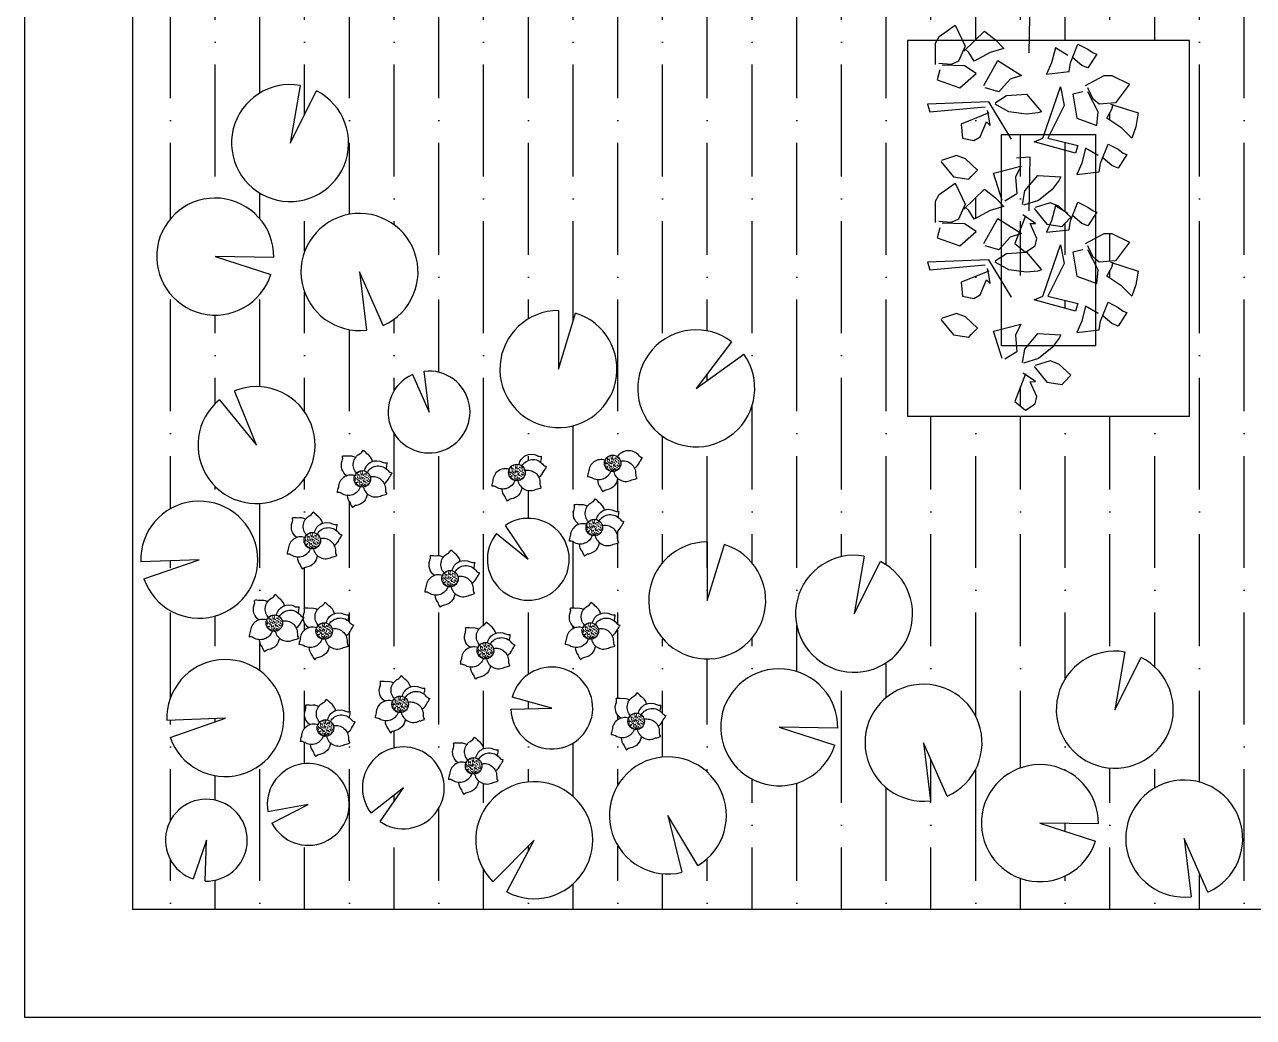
# Model space of a CAD drawing. Header units: inches. Extents: x -706 to 45253, y -3984 to 13819.
# Drawn here: x 36248.1 to 36509.7, y 6091.7 to 6303.1 of the extents above; entities that cross this region are included whole.
import ezdxf

# ---------------------------------------------------------------- set-up
doc = ezdxf.new("R2010")
doc.units = ezdxf.units.IN
for name, color, linetype in [('BC-Hatch', 8, 'Continuous'), ('HATCH', 8, 'Continuous'), ('IFF-FURN', 51, 'Continuous'), ('LANDSCAPE', 86, 'Continuous')]:
    doc.layers.add(name, color=color, linetype=linetype)

# ---------------------------------------------------------------- blocks, each defined once
blk = doc.blocks.new('A$C18291425')
at = {"color": 66}
for p, q in [((43.8, 107.82), (37.92, 107.28)), ((49.14, 48.6), (56.62, 70.47)), ((56.62, 70.47), (58.22, 62.47)), ((58.22, 62.47), (51.28, 48.6)), ((45.4, 47), (49.14, 48.6)), ((51.28, 48.6), (64.1, 45.4)), ((63.03, 42.2), (45.4, 47)), ((64.1, 45.4), (63.03, 42.2))]:
    blk.add_line(p, q, dxfattribs=at)
at = {"color": 86}
for p, q in [((43.27, 84.88), (43.8, 107.82)), ((26.17, 64.07), (0, 63)), ((0, 63), (1.07, 59.8)), ((35.79, 48.06), (26.17, 64.07)), ((1.07, 59.8), (24.57, 61.94)), ((24.57, 61.94), (24.57, 61.94))]:
    blk.add_line(p, q, dxfattribs=at)
for points in [[(3.4, 79.9), (3.42, 88.98), (4.94, 91.81), (11.77, 96.63), (16.04, 87.67), (13.23, 81.3), (10.09, 79.95), (4.84, 80.34)], [(15.5, 85.54), (24.35, 94.13), (29.01, 90.41), (32.49, 86.73), (26.71, 84.98), (19.91, 81.35), (17.63, 85), (16.01, 86.48)], [(59.83, 83.81), (54.48, 87.01), (52.88, 80.61), (50.74, 75.81), (60.36, 76.87), (60.89, 80.61), (64.1, 88.61), (68.37, 86.48), (70.51, 84.88), (72.11, 84.34), (68.37, 78.47), (65.7, 79.54), (61.96, 82.74)], [(67.3, 71.01), (75.32, 75.27), (78.52, 75.27), (86, 71.54), (80.12, 63.54), (73.18, 63), (70.51, 65.14), (68.37, 69.94)], [(77.99, 63), (89.74, 59.27), (88.67, 53.4), (87.07, 48.6), (82.79, 52.87), (76.38, 57.13), (78.52, 60.87), (79.05, 63)], [(26.17, 59.27), (14.42, 54.47), (14.96, 48.6), (19.76, 47.53), (22.43, 49.13), (25.11, 55.53), (26.71, 53.93), (26.17, 57.67), (25.64, 60.34)], [(72.64, 41.13), (67.3, 44.33), (65.7, 37.93), (63.56, 33.13), (73.18, 34.19), (73.71, 37.93), (76.92, 45.93), (81.19, 43.8), (83.33, 42.2), (84.93, 41.66), (81.19, 35.79), (78.52, 36.86), (74.78, 40.06)], [(41.76, 15.48), (37.16, 3.65), (41.78, 0), (45.87, 2.75), (46.54, 5.79), (43.74, 12.14), (46, 12.2), (42.92, 14.38), (40.62, 15.83)]]:
    blk.add_lwpolyline(points, dxfattribs=at)
at = {"color": 66}
for points in [[(5.24, 77.7), (4.17, 73.43), (13.86, 70.05), (20.72, 76.07), (15.8, 79.32), (6.25, 79.58)], [(24.04, 71.01), (29.91, 81.68), (40.06, 75.27), (35.25, 73.67), (30.45, 68.34), (24.57, 69.94)], [(66.23, 68.34), (61.96, 67.27), (63.56, 57.13), (72.11, 53.93), (72.64, 59.8), (68.37, 68.34)], [(28.84, 63.54), (33.65, 66.74), (42.2, 67.27), (48.61, 59.8), (47.01, 59.27), (42.2, 58.73), (34.72, 59.8), (28.84, 63)], [(5.67, 38.67), (11.13, 32.02), (17.57, 31.07), (18.67, 32.23), (21.25, 34.94), (16.21, 39.71), (12.4, 41.12), (6.04, 39.06)], [(31.78, 22.01), (28.08, 33.61), (39.71, 36.57), (37.56, 31.98), (38.12, 24.82), (32.92, 21.66)], [(40.5, 20.36), (41.49, 26.05), (46.98, 32.62), (56.81, 32.13), (56.1, 30.6), (53.18, 26.74), (47.26, 22.05), (40.89, 19.99)], [(45.46, 18.6), (50.91, 11.95), (57.36, 10.99), (58.46, 12.16), (61.03, 14.87), (56, 19.64), (52.19, 21.05), (45.82, 18.99)]]:
    blk.add_lwpolyline(points, dxfattribs=at)

msp = doc.modelspace()

# ---------------------------------------------------------------- hatches: boundary and pattern name
at = {"layer": 'BC-Hatch'}
h = msp.add_hatch(dxfattribs=at)
h.set_pattern_fill('ANSI36', color=134, scale=3, angle=45, style=0)
h.set_pattern_definition([(90, (16590.924, 6470.79), (-9.525, 16.66875), [23.8125, -4.7625, 0, -4.7625])])
h.paths.add_polyline_path([(36661.06, 6114.7), (36661.06, 6414.7), (36631.06, 6414.7), (36571.06, 6414.7), (36271.06, 6414.7), (36271.06, 6114.7), (36586.06, 6114.7)])
h.paths.add_polyline_path([(36391.42, 6124.02), (36385.02, 6134.71), (36388.01, 6122.61, -13.461448)], flags=16)
h.paths.add_polyline_path([(36500.01, 6118.39), (36494.95, 6129.78), (36496.46, 6117.41, -13.461448)], flags=16)
h.paths.add_polyline_path([(36347.51, 6204.84, -0.077891), (36347.76, 6205.93, -0.50156), (36351.26, 6208.42, -0.490738), (36353.94, 6209.13, -0.53167), (36358.37, 6209.51, 0.17228), (36359.19, 6209, -0.077891), (36358.61, 6208.05, -0.165125), (36357.53, 6206.71, -0.119519), (36357.78, 6205.47, 0.17228), (36358.06, 6204.54, -0.077891), (36357, 6204.21, -0.318423), (36353.92, 6204.57, -0.351195), (36351.66, 6202.1, 0.17228), (36350.81, 6201.63, -0.077891), (36350.28, 6202.61, -0.165125), (36349.65, 6204.22, -0.119519), (36348.46, 6204.63, 0.17228)], flags=16)
h.paths.add_polyline_path([(36273.47, 6185.07), (36285.24, 6189.17), (36272.78, 6188.69, -13.461448)], flags=16)
h.paths.add_polyline_path([(36482.29, 6169.52), (36480.17, 6157.23), (36485.79, 6168.36, -13.461448)], flags=16)
h.paths.add_polyline_path([(36279.04, 6151.34), (36290.81, 6155.45), (36278.35, 6154.96, -13.461448)], flags=16)
h.paths.add_polyline_path([(36398.59, 6235.58), (36391.05, 6225.66), (36401.16, 6232.94, -13.461448)], flags=16)
h.paths.add_polyline_path([(36421.18, 6153.31), (36408.72, 6153.48), (36420.58, 6149.67, -13.461448)], flags=16)
h.paths.add_polyline_path([(36350.75, 6118.42), (36356.56, 6129.44), (36347.78, 6120.6, -13.461448)], flags=16)
h.paths.add_polyline_path([(36393.39, 6192.96), (36393.39, 6180.49), (36397.04, 6192.41, -13.461448)], flags=16)
h.paths.add_polyline_path([(36476.68, 6132.89), (36464.22, 6133.07), (36476.08, 6129.26, -13.461448)], flags=16)
h.paths.add_polyline_path([(36426.79, 6189.93), (36424.67, 6177.65), (36430.29, 6188.78, -13.461448)], flags=16)
h.paths.add_polyline_path([(36323.74, 6133.41), (36328.7, 6140.59), (36321.86, 6135.17, -13.461448)], flags=16)
h.paths.add_polyline_path([(36351.57, 6157.37), (36360.29, 6157.58), (36351.89, 6159.93, -13.461448)], flags=16)
h.paths.add_polyline_path([(36348.52, 6194.74), (36355.3, 6189.25), (36350.42, 6196.48, -13.461448)], flags=16)
h.paths.add_polyline_path([(36300.71, 6133.07), (36308.46, 6137.07), (36299.88, 6135.51, -13.461448)], flags=16)
h.paths.add_polyline_path([(36301.1, 6253.55), (36288.64, 6253.72), (36300.5, 6249.91, -13.461448)], flags=16)
h.paths.add_polyline_path([(36306.71, 6290.17), (36304.59, 6277.89), (36310.21, 6289.02, -13.461448)], flags=16)
h.paths.add_polyline_path([(36361.72, 6242.23), (36361.72, 6229.76), (36365.36, 6241.68, -13.461448)], flags=16)
h.paths.add_polyline_path([(36330.64, 6228.6), (36334.17, 6220.62), (36333.13, 6229.29, -13.461448)], flags=16)
h.paths.add_polyline_path([(36444.51, 6138.81), (36439.45, 6150.2), (36440.96, 6137.83, -13.461448)], flags=16)
h.paths.add_polyline_path([(36286.5, 6120.72), (36286.76, 6129.44), (36283.96, 6121.18, -13.461448)], flags=16)
h.paths.add_polyline_path([(36367.89, 6206.8, -0.077891), (36368.14, 6207.88, -0.50156), (36371.64, 6210.37, -0.490738), (36374.32, 6211.08, -0.53167), (36378.75, 6211.46, 0.17228), (36379.57, 6210.95, -0.077891), (36378.99, 6210, -0.165125), (36377.91, 6208.66, -0.119519), (36378.16, 6207.42, 0.17228), (36378.44, 6206.49, -0.077891), (36377.38, 6206.17, -0.318423), (36374.3, 6206.52, -0.351195), (36372.04, 6204.05, 0.17228), (36371.19, 6203.59, -0.077891), (36370.66, 6204.57, -0.165125), (36370.03, 6206.17, -0.119519), (36368.84, 6206.58, 0.17228)], flags=16)
h.paths.add_polyline_path([(36289.55, 6223.23), (36297.44, 6213.57), (36292.72, 6225.11, -13.461448)], flags=16)
h.paths.add_polyline_path([(36324.43, 6239.05), (36319.37, 6250.44), (36320.88, 6238.07, -13.461448)], flags=16)
h.paths.add_polyline_path([(36295.86, 6172.77, -0.077891), (36296.11, 6173.85, -0.318423), (36297.96, 6176.34, -0.351195), (36296.95, 6179.53, 0.17228), (36296.98, 6180.5, -0.077891), (36298.09, 6180.47, -0.165125), (36299.79, 6180.21, -0.119519), (36300.74, 6181.04, 0.17228), (36301.4, 6181.75, -0.077891), (36302.22, 6180.99, -0.194701), (36303.42, 6179.38, -0.205124), (36305.52, 6179.25, 0.17228), (36306.49, 6179.13, -0.077891), (36306.35, 6178.03, -0.021363), (36306.36, 6177.8, -0.048532), (36306.72, 6177.43, 0.141692), (36307.38, 6176.97, -0.085424), (36307.56, 6177.86, 0.17228), (36307.58, 6178.83, -0.077891), (36308.7, 6178.8, -0.165125), (36310.4, 6178.54, -0.119519), (36311.35, 6179.37, 0.17228), (36312.01, 6180.08, -0.077891), (36312.83, 6179.32, -0.194701), (36314.03, 6177.71, -0.205124), (36316.13, 6177.58, 0.17228), (36317.09, 6177.46, -0.077891), (36316.96, 6176.35, -0.021363), (36316.96, 6176.13, -0.048532), (36317.33, 6175.76, 0.17228), (36318.15, 6175.25, -0.077891), (36317.57, 6174.3, -0.165125), (36316.49, 6172.95, -0.119519), (36316.74, 6171.72, 0.17228), (36317.02, 6170.79, -0.077891), (36315.96, 6170.46, -0.318423), (36312.88, 6170.82, -0.351195), (36310.62, 6168.35, 0.17228), (36309.77, 6167.88, -0.077891), (36309.24, 6168.86, -0.165125), (36308.61, 6170.47, -0.119519), (36307.42, 6170.87, 0.17228), (36306.47, 6171.09, -0.077891), (36306.72, 6172.18, -0.318423), (36308.57, 6174.66, -0.221964), (36307.39, 6176.6, -0.053218), (36306.96, 6175.97, -0.165125), (36305.89, 6174.63, -0.119519), (36306.13, 6173.39, 0.17228), (36306.41, 6172.46, -0.077891), (36305.35, 6172.14, -0.318423), (36302.27, 6172.49, -0.351195), (36300.01, 6170.02, 0.17228), (36299.16, 6169.56, -0.077891), (36298.63, 6170.54, -0.165125), (36298, 6172.14, -0.119519), (36296.81, 6172.55, 0.17228)], flags=16)
h.paths.add_polyline_path([(36363.15, 6171.09, -0.077891), (36363.4, 6172.18, -0.318423), (36365.24, 6174.66, -0.351195), (36364.23, 6177.86, 0.17228), (36364.26, 6178.83, -0.077891), (36365.37, 6178.8, -0.165125), (36367.07, 6178.54, -0.119519), (36368.02, 6179.37, 0.17228), (36368.68, 6180.08, -0.077891), (36369.5, 6179.32, -0.194701), (36370.7, 6177.71, -0.205124), (36372.81, 6177.58, 0.17228), (36373.77, 6177.46, -0.077891), (36373.63, 6176.35, -0.021363), (36373.64, 6176.13, -0.048532), (36374, 6175.76, 0.17228), (36374.83, 6175.25, -0.077891), (36374.24, 6174.3, -0.165125), (36373.17, 6172.95, -0.119519), (36373.41, 6171.72, 0.17228), (36373.7, 6170.79, -0.077891), (36372.63, 6170.46, -0.318423), (36369.56, 6170.82, -0.351195), (36367.3, 6168.35, 0.17228), (36366.44, 6167.88, -0.077891), (36365.91, 6168.86, -0.165125), (36365.29, 6170.47, -0.119519), (36364.09, 6170.87, 0.17228)], flags=16)
h.paths.add_polyline_path([(36322.67, 6155.47, -0.077891), (36322.91, 6156.56, -0.318423), (36324.76, 6159.04, -0.351195), (36323.75, 6162.24, 0.17228), (36323.78, 6163.21, -0.077891), (36324.89, 6163.18, -0.165125), (36326.59, 6162.92, -0.119519), (36327.54, 6163.75, 0.17228), (36328.2, 6164.46, -0.077891), (36329.02, 6163.7, -0.194701), (36330.22, 6162.09, -0.205124), (36332.32, 6161.96, 0.17228), (36333.29, 6161.84, -0.077891), (36333.15, 6160.73, -0.021363), (36333.16, 6160.51, -0.048532), (36333.52, 6160.13, 0.17228), (36334.35, 6159.63, -0.077891), (36333.76, 6158.68, -0.165125), (36332.69, 6157.33, -0.119519), (36332.93, 6156.1, 0.17228), (36333.22, 6155.17, -0.077891), (36332.15, 6154.84, -0.318423), (36329.07, 6155.2, -0.351195), (36326.81, 6152.73, 0.17228), (36325.96, 6152.26, -0.077891), (36325.43, 6153.24, -0.165125), (36324.81, 6154.85, -0.119519), (36323.61, 6155.25, 0.17228)], flags=16)
h.paths.add_polyline_path([(36333.27, 6182.25, -0.077891), (36333.52, 6183.33, -0.318423), (36335.37, 6185.82, -0.351195), (36334.36, 6189.01, 0.17228), (36334.39, 6189.98, -0.077891), (36335.5, 6189.95, -0.165125), (36337.2, 6189.69, -0.119519), (36338.15, 6190.52, 0.17228), (36338.81, 6191.23, -0.077891), (36339.63, 6190.48, -0.194701), (36340.83, 6188.87, -0.205124), (36342.93, 6188.74, 0.17228), (36343.9, 6188.62, -0.077891), (36343.76, 6187.51, -0.021363), (36343.77, 6187.28, -0.048532), (36344.13, 6186.91, 0.17228), (36344.96, 6186.4, -0.077891), (36344.37, 6185.46, -0.165125), (36343.3, 6184.11, -0.119519), (36343.54, 6182.87, 0.17228), (36343.82, 6181.95, -0.077891), (36342.76, 6181.62, -0.318423), (36339.68, 6181.97, -0.351195), (36337.42, 6179.5, 0.17228), (36336.57, 6179.04, -0.077891), (36336.04, 6180.02, -0.165125), (36335.41, 6181.62, -0.119519), (36334.22, 6182.03, 0.17228)], flags=16)
h.paths.add_polyline_path([(36306.75, 6150.45, -0.077891), (36307, 6151.54, -0.318423), (36308.85, 6154.02, -0.351195), (36307.84, 6157.22, 0.17228), (36307.86, 6158.19, -0.077891), (36308.98, 6158.15, -0.165125), (36310.68, 6157.9, -0.119519), (36311.63, 6158.73, 0.17228), (36312.29, 6159.44, -0.077891), (36313.1, 6158.68, -0.194701), (36314.31, 6157.07, -0.205124), (36316.41, 6156.94, 0.17228), (36317.37, 6156.82, -0.077891), (36317.24, 6155.71, -0.021363), (36317.24, 6155.48, -0.048532), (36317.61, 6155.11, 0.17228), (36318.43, 6154.61, -0.077891), (36317.85, 6153.66, -0.165125), (36316.77, 6152.31, -0.119519), (36317.02, 6151.07, 0.17228), (36317.3, 6150.15, -0.077891), (36316.24, 6149.82, -0.318423), (36313.16, 6150.18, -0.351195), (36310.9, 6147.7, 0.17228), (36310.05, 6147.24, -0.077891), (36309.52, 6148.22, -0.165125), (36308.89, 6149.83, -0.119519), (36307.7, 6150.23, 0.17228)], flags=16)
h.paths.add_polyline_path([(36448.4, 6264.14), (36452.45, 6268.07), (36454.79, 6266.21), (36456.06, 6264.87), (36456.06, 6266.01), (36454.32, 6271.46), (36456.06, 6271.91), (36456.06, 6279.7), (36457.57, 6279.7), (36465.11, 6279.7), (36468.59, 6289.89), (36469.39, 6285.89), (36466.29, 6279.7), (36476.06, 6279.7), (36476.06, 6275.55), (36476.06, 6271.66), (36476.06, 6263.27), (36476.34, 6263.18), (36476.06, 6262.74), (36476.06, 6257.64), (36477.94, 6258.64), (36479.54, 6258.64), (36483.28, 6256.78), (36480.34, 6252.77), (36476.87, 6252.51), (36476.06, 6253.16), (36476.06, 6252), (36476.6, 6250.91), (36476.34, 6247.97), (36472.06, 6249.57), (36472.04, 6249.7), (36468.12, 6249.7), (36465.92, 6245.3), (36472.33, 6243.7), (36471.8, 6242.1), (36462.98, 6244.5), (36464.85, 6245.3), (36466.35, 6249.7), (36456.06, 6249.7), (36456.06, 6251.77), (36456.06, 6253.68), (36456.06, 6255.79), (36456.06, 6261.33), (36456.06, 6264.23), (36453.63, 6263.5), (36450.24, 6261.68), (36449.1, 6263.5)], flags=0)
h.paths.add_polyline_path([(36447.49, 6281.89), (36453.22, 6284.23), (36453.37, 6283.49), (36453.64, 6281.62), (36452.83, 6282.42), (36451.5, 6279.22), (36450.16, 6278.42), (36447.76, 6278.96)], flags=0)
h.paths.add_polyline_path([(36461.95, 6265.05), (36462.04, 6268.9), (36463.77, 6270.97), (36468.69, 6270.72), (36468.33, 6269.96), (36466.87, 6268.03), (36463.91, 6265.68)], flags=0)
h.paths.add_polyline_path([(36466.38, 6260.54), (36466.72, 6261.31), (36467.52, 6264.51), (36469.49, 6263.33), (36470.8, 6262.09), (36469.51, 6260.74), (36468.96, 6260.15)], flags=0)
h.paths.add_polyline_path([(36478.47, 6283.22), (36479.54, 6285.09), (36479.77, 6286), (36485.15, 6284.29), (36484.62, 6281.36), (36483.81, 6278.96), (36481.68, 6281.09)], flags=0)
h.paths.add_polyline_path([(36447.49, 6248.24), (36453.22, 6250.58), (36453.37, 6249.84), (36453.64, 6247.97), (36452.83, 6248.77), (36451.5, 6245.57), (36450.16, 6244.77), (36447.76, 6245.3)], flags=0)
h.paths.add_polyline_path([(36458.86, 6222.83), (36461.1, 6228.6), (36461.74, 6228.2), (36463.28, 6227.1), (36462.15, 6227.07), (36463.55, 6223.9), (36463.21, 6222.38), (36461.17, 6221.01)], flags=0)
h.paths.add_polyline_path([(36478.47, 6249.57), (36479.54, 6251.44), (36479.77, 6252.35), (36485.15, 6250.64), (36484.62, 6247.71), (36483.81, 6245.3), (36481.68, 6247.44)], flags=0)
h.paths.add_polyline_path([(36436.06, 6299.7), (36442.29, 6299.7), (36442.75, 6300.56), (36446.16, 6302.97), (36447.73, 6299.7), (36450.37, 6299.7), (36452.45, 6301.72), (36454.79, 6299.86), (36454.95, 6299.7), (36461.98, 6299.7), (36496.06, 6299.7), (36496.06, 6219.7), (36436.06, 6219.7)], flags=16)
h.paths.add_polyline_path([(36303.96, 6190.34, -0.077891), (36304.21, 6191.42, -0.318423), (36306.05, 6193.91, -0.351195), (36305.04, 6197.1, 0.17228), (36305.07, 6198.07, -0.077891), (36306.18, 6198.04, -0.165125), (36307.89, 6197.78, -0.119519), (36308.84, 6198.61, 0.17228), (36309.5, 6199.32, -0.077891), (36310.31, 6198.56, -0.194701), (36311.51, 6196.95, -0.205124), (36313.62, 6196.83, 0.17228), (36314.58, 6196.7, -0.077891), (36314.44, 6195.6, -0.021363), (36314.45, 6195.37, -0.048532), (36314.81, 6195, 0.17228), (36315.64, 6194.49, -0.077891), (36315.06, 6193.55, -0.165125), (36313.98, 6192.2, -0.119519), (36314.23, 6190.96, 0.17228), (36314.51, 6190.03, -0.077891), (36313.45, 6189.71, -0.318423), (36310.37, 6190.06, -0.351195), (36308.11, 6187.59, 0.17228), (36307.26, 6187.13, -0.077891), (36306.73, 6188.11, -0.165125), (36306.1, 6189.71, -0.119519), (36304.91, 6190.12, 0.17228)], flags=16)
h.paths.add_polyline_path([(36511.95, 6299.7), (36571.95, 6299.7), (36571.95, 6219.7), (36511.95, 6219.7)], flags=16)
h.paths.add_polyline_path([(36587.85, 6299.7), (36647.85, 6299.7), (36647.85, 6219.7), (36587.85, 6219.7)], flags=16)
h.paths.add_polyline_path([(36363.98, 6193.13, -0.077891), (36364.23, 6194.21, -0.318423), (36366.08, 6196.7, -0.351195), (36365.07, 6199.89, 0.17228), (36365.1, 6200.86, -0.077891), (36366.21, 6200.83, -0.165125), (36367.91, 6200.57, -0.119519), (36368.86, 6201.4, 0.17228), (36369.52, 6202.11, -0.077891), (36370.34, 6201.35, -0.194701), (36371.54, 6199.74, -0.205124), (36373.64, 6199.61, 0.17228), (36374.61, 6199.49, -0.077891), (36374.47, 6198.39, -0.021363), (36374.48, 6198.16, -0.048532), (36374.84, 6197.79, 0.17228), (36375.67, 6197.28, -0.077891), (36375.08, 6196.33, -0.165125), (36374.01, 6194.99, -0.119519), (36374.25, 6193.75, 0.17228), (36374.53, 6192.82, -0.077891), (36373.47, 6192.5, -0.318423), (36370.39, 6192.85, -0.351195), (36368.13, 6190.38, 0.17228), (36367.28, 6189.92, -0.077891), (36366.75, 6190.9, -0.165125), (36366.12, 6192.5, -0.119519), (36364.93, 6192.91, 0.17228)], flags=16)
h.paths.add_polyline_path([(36314.61, 6203.48, -0.077891), (36314.86, 6204.57, -0.318423), (36316.7, 6207.05, -0.351195), (36315.69, 6210.25, 0.17228), (36315.72, 6211.22, -0.077891), (36316.83, 6211.19, -0.165125), (36318.53, 6210.93, -0.119519), (36319.48, 6211.76, 0.17228), (36320.15, 6212.47, -0.077891), (36320.96, 6211.71, -0.194701), (36322.16, 6210.1, -0.205124), (36324.27, 6209.97, 0.17228), (36325.23, 6209.85, -0.077891), (36325.09, 6208.75, -0.021363), (36325.1, 6208.52, -0.048532), (36325.46, 6208.15, 0.17228), (36326.29, 6207.64, -0.077891), (36325.7, 6206.69, -0.165125), (36324.63, 6205.35, -0.119519), (36324.87, 6204.11, 0.17228), (36325.16, 6203.18, -0.077891), (36324.09, 6202.85, -0.318423), (36321.02, 6203.21, -0.351195), (36318.76, 6200.74, 0.17228), (36317.9, 6200.27, -0.077891), (36317.37, 6201.25, -0.165125), (36316.75, 6202.86, -0.119519), (36315.55, 6203.27, 0.17228)], flags=16)
h.paths.add_polyline_path([(36340.81, 6166.91, -0.077891), (36341.06, 6167.99, -0.318423), (36342.91, 6170.48, -0.351195), (36341.9, 6173.67, 0.17228), (36341.92, 6174.64, -0.077891), (36343.04, 6174.61, -0.165125), (36344.74, 6174.35, -0.119519), (36345.69, 6175.18, 0.17228), (36346.35, 6175.89, -0.077891), (36347.16, 6175.13, -0.194701), (36348.37, 6173.52, -0.205124), (36350.47, 6173.4, 0.17228), (36351.43, 6173.27, -0.077891), (36351.3, 6172.17, -0.021363), (36351.3, 6171.94, -0.048532), (36351.67, 6171.57, 0.17228), (36352.49, 6171.06, -0.077891), (36351.91, 6170.11, -0.165125), (36350.83, 6168.77, -0.119519), (36351.08, 6167.53, 0.17228), (36351.36, 6166.6, -0.077891), (36350.3, 6166.28, -0.318423), (36347.22, 6166.63, -0.351195), (36344.96, 6164.16, 0.17228), (36344.11, 6163.7, -0.077891), (36343.58, 6164.68, -0.165125), (36342.95, 6166.28, -0.119519), (36341.76, 6166.69, 0.17228)], flags=16)
h.paths.add_polyline_path([(36372.92, 6151.85, -0.077891), (36373.17, 6152.93, -0.318423), (36375.01, 6155.42, -0.351195), (36374, 6158.61, 0.17228), (36374.03, 6159.58, -0.077891), (36375.14, 6159.55, -0.165125), (36376.84, 6159.29, -0.119519), (36377.79, 6160.12, 0.17228), (36378.46, 6160.83, -0.077891), (36379.27, 6160.07, -0.194701), (36380.47, 6158.46, -0.205124), (36382.58, 6158.33, 0.17228), (36383.54, 6158.21, -0.077891), (36383.4, 6157.11, -0.021363), (36383.41, 6156.88, -0.048532), (36383.77, 6156.51, 0.17228), (36384.6, 6156, -0.077891), (36384.02, 6155.05, -0.165125), (36382.94, 6153.71, -0.119519), (36383.18, 6152.47, 0.17228), (36383.47, 6151.54, -0.077891), (36382.4, 6151.22, -0.318423), (36379.33, 6151.57, -0.351195), (36377.07, 6149.1, 0.17228), (36376.21, 6148.64, -0.077891), (36375.68, 6149.62, -0.165125), (36375.06, 6151.22, -0.119519), (36373.86, 6151.63, 0.17228)], flags=16)
h.paths.add_polyline_path([(36338.3, 6142.36, -0.077891), (36338.55, 6143.45, -0.318423), (36340.39, 6145.93, -0.351195), (36339.38, 6149.13, 0.17228), (36339.41, 6150.1, -0.077891), (36340.52, 6150.07, -0.165125), (36342.23, 6149.81, -0.119519), (36343.18, 6150.64, 0.17228), (36343.84, 6151.35, -0.077891), (36344.65, 6150.59, -0.194701), (36345.85, 6148.98, -0.205124), (36347.96, 6148.85, 0.17228), (36348.92, 6148.73, -0.077891), (36348.78, 6147.62, -0.021363), (36348.79, 6147.4, -0.048532), (36349.15, 6147.03, 0.17228), (36349.98, 6146.52, -0.077891), (36349.4, 6145.57, -0.165125), (36348.32, 6144.22, -0.119519), (36348.57, 6142.99, 0.17228), (36348.85, 6142.06, -0.077891), (36347.79, 6141.73, -0.318423), (36344.71, 6142.09, -0.351195), (36342.45, 6139.62, 0.17228), (36341.6, 6139.15, -0.077891), (36341.07, 6140.13, -0.165125), (36340.44, 6141.74, -0.119519), (36339.25, 6142.14, 0.17228)], flags=16)
at = {"layer": 'IFF-FURN'}
h = msp.add_hatch(dxfattribs=at)
h.set_pattern_fill('AR-SAND', color=256, scale=0.3, angle=360, style=0)
h.set_pattern_definition([(37.5, (32596.414, 7869.6684), (-0.01889801, 0.57804713), [0, -0.456, 0, -0.51, 0, -0.4875]), (7.5, (32596.414, 7869.6684), (0.53093301, 0.84664382), [0, -0.246, 0, -0.411, 0, -0.1575]), (327.5, (32596.045, 7869.6684), (0.93424256, 0.001697716), [0, -0.15, 0, -0.54, 0, -0.705]), (317.5, (32596.045, 7869.6684), (0.90183798, 0.26330267), [0, -0.075, 0, -0.354, 0, -0.405])])
h.paths.add_polyline_path([(36371.5, 6209.69, 1), (36375.01, 6209.69, 1)])
h = msp.add_hatch(dxfattribs=at)
h.set_pattern_fill('AR-SAND', color=256, scale=0.3, angle=360, style=0)
h.set_pattern_definition([(37.5, (32576.0338, 7867.71586), (-0.01889801, 0.57804713), [0, -0.456, 0, -0.51, 0, -0.4875]), (7.5, (32576.0338, 7867.7159), (0.53093301, 0.84664382), [0, -0.246, 0, -0.411, 0, -0.1575]), (327.5, (32575.6648, 7867.71586), (0.93424256, 0.001697716), [0, -0.15, 0, -0.54, 0, -0.705]), (317.5, (32575.6648, 7867.7159), (0.90183798, 0.26330267), [0, -0.075, 0, -0.354, 0, -0.405])])
h.paths.add_polyline_path([(36351.12, 6207.74, 1), (36354.63, 6207.74, 1)])
h = msp.add_hatch(dxfattribs=at)
h.set_pattern_fill('AR-SAND', color=256, scale=0.3, angle=360, style=0)
h.set_pattern_definition([(37.5, (32543.12835, 7866.3561), (-0.01889801, 0.57804713), [0, -0.456, 0, -0.51, 0, -0.4875]), (7.5, (32543.12835, 7866.3561), (0.53093301, 0.84664382), [0, -0.246, 0, -0.411, 0, -0.1575]), (327.5, (32542.75935, 7866.3561), (0.93424256, 0.001697716), [0, -0.15, 0, -0.54, 0, -0.705]), (317.5, (32542.75935, 7866.3561), (0.90183798, 0.26330267), [0, -0.075, 0, -0.354, 0, -0.405])])
h.paths.add_polyline_path([(36318.21, 6206.38, 1), (36321.73, 6206.38, 1)])
h = msp.add_hatch(dxfattribs=at)
h.set_pattern_fill('AR-SAND', color=256, scale=0.3, angle=360, style=0)
h.set_pattern_definition([(37.5, (32592.5055, 7856.0007), (-0.01889801, 0.57804713), [0, -0.456, 0, -0.51, 0, -0.4875]), (7.5, (32592.5055, 7856.0007), (0.53093301, 0.84664382), [0, -0.246, 0, -0.411, 0, -0.1575]), (327.5, (32592.1365, 7856.0007), (0.93424256, 0.001697716), [0, -0.15, 0, -0.54, 0, -0.705]), (317.5, (32592.1365, 7856.0007), (0.90183798, 0.26330267), [0, -0.075, 0, -0.354, 0, -0.405])])
h.paths.add_polyline_path([(36367.59, 6196.02, 1), (36371.1, 6196.02, 1)])
h = msp.add_hatch(dxfattribs=at)
h.set_pattern_fill('AR-SAND', color=256, scale=0.3, angle=360, style=0)
h.set_pattern_definition([(37.5, (32532.4816, 7853.2114), (-0.01889801, 0.57804713), [0, -0.456, 0, -0.51, 0, -0.4875]), (7.5, (32532.4816, 7853.2114), (0.53093301, 0.84664382), [0, -0.246, 0, -0.411, 0, -0.1575]), (327.5, (32532.1126, 7853.2114), (0.93424256, 0.001697716), [0, -0.15, 0, -0.54, 0, -0.705]), (317.5, (32532.1126, 7853.2114), (0.90183798, 0.26330267), [0, -0.075, 0, -0.354, 0, -0.405])])
h.paths.add_polyline_path([(36307.57, 6193.23, 1), (36311.08, 6193.23, 1)])
h = msp.add_hatch(dxfattribs=at)
h.set_pattern_fill('AR-SAND', color=256, scale=0.3, angle=360, style=0)
h.set_pattern_definition([(37.5, (32561.7956, 7845.12237), (-0.01889801, 0.57804713), [0, -0.456, 0, -0.51, 0, -0.4875]), (7.5, (32561.7956, 7845.1224), (0.53093301, 0.84664382), [0, -0.246, 0, -0.411, 0, -0.1575]), (327.5, (32561.4266, 7845.12237), (0.93424256, 0.001697716), [0, -0.15, 0, -0.54, 0, -0.705]), (317.5, (32561.4266, 7845.1224), (0.90183798, 0.26330267), [0, -0.075, 0, -0.354, 0, -0.405])])
h.paths.add_polyline_path([(36336.88, 6185.14, 1), (36340.39, 6185.14, 1)])
h = msp.add_hatch(dxfattribs=at)
h.set_pattern_fill('AR-SAND', color=256, scale=0.3, angle=360, style=0)
h.set_pattern_definition([(37.5, (32524.38537, 7835.6387), (-0.01889801, 0.57804713), [0, -0.456, 0, -0.51, 0, -0.4875]), (7.5, (32524.3854, 7835.6387), (0.53093301, 0.84664382), [0, -0.246, 0, -0.411, 0, -0.1575]), (327.5, (32524.01637, 7835.6387), (0.93424256, 0.001697716), [0, -0.15, 0, -0.54, 0, -0.705]), (317.5, (32524.0164, 7835.6387), (0.90183798, 0.26330267), [0, -0.075, 0, -0.354, 0, -0.405])])
h.paths.add_polyline_path([(36299.47, 6175.66, 1), (36302.98, 6175.66, 1)])
h = msp.add_hatch(dxfattribs=at)
h.set_pattern_fill('AR-SAND', color=256, scale=0.3, angle=360, style=0)
h.set_pattern_definition([(37.5, (32534.99424, 7833.9651), (-0.01889801, 0.57804713), [0, -0.456, 0, -0.51, 0, -0.4875]), (7.5, (32534.99424, 7833.9651), (0.53093301, 0.84664382), [0, -0.246, 0, -0.411, 0, -0.1575]), (327.5, (32534.62524, 7833.9651), (0.93424256, 0.001697716), [0, -0.15, 0, -0.54, 0, -0.705]), (317.5, (32534.62524, 7833.9651), (0.90183798, 0.26330267), [0, -0.075, 0, -0.354, 0, -0.405])])
h.paths.add_polyline_path([(36310.08, 6173.99, 1), (36313.59, 6173.99, 1)])
h = msp.add_hatch(dxfattribs=at)
h.set_pattern_fill('AR-SAND', color=256, scale=0.3, angle=360, style=0)
h.set_pattern_definition([(37.5, (32591.66794, 7833.9651), (-0.01889801, 0.57804713), [0, -0.456, 0, -0.51, 0, -0.4875]), (7.5, (32591.66794, 7833.9651), (0.53093301, 0.84664382), [0, -0.246, 0, -0.411, 0, -0.1575]), (327.5, (32591.29894, 7833.9651), (0.93424256, 0.001697716), [0, -0.15, 0, -0.54, 0, -0.705]), (317.5, (32591.29894, 7833.9651), (0.90183798, 0.26330267), [0, -0.075, 0, -0.354, 0, -0.405])])
h.paths.add_polyline_path([(36366.75, 6173.99, 1), (36370.27, 6173.99, 1)])
h = msp.add_hatch(dxfattribs=at)
h.set_pattern_fill('AR-SAND', color=256, scale=0.3, angle=360, style=0)
h.set_pattern_definition([(37.5, (32569.33347, 7829.7811), (-0.01889801, 0.57804713), [0, -0.456, 0, -0.51, 0, -0.4875]), (7.5, (32569.3335, 7829.7811), (0.53093301, 0.84664382), [0, -0.246, 0, -0.411, 0, -0.1575]), (327.5, (32568.96447, 7829.7811), (0.93424256, 0.001697716), [0, -0.15, 0, -0.54, 0, -0.705]), (317.5, (32568.9645, 7829.7811), (0.90183798, 0.26330267), [0, -0.075, 0, -0.354, 0, -0.405])])
h.paths.add_polyline_path([(36344.42, 6169.8, 1), (36347.93, 6169.8, 1)])
h = msp.add_hatch(dxfattribs=at)
h.set_pattern_fill('AR-SAND', color=256, scale=0.3, angle=360, style=0)
h.set_pattern_definition([(37.5, (32551.18673, 7818.3449), (-0.01889801, 0.57804713), [0, -0.456, 0, -0.51, 0, -0.4875]), (7.5, (32551.1867, 7818.3449), (0.53093301, 0.84664382), [0, -0.246, 0, -0.411, 0, -0.1575]), (327.5, (32550.81773, 7818.3449), (0.93424256, 0.001697716), [0, -0.15, 0, -0.54, 0, -0.705]), (317.5, (32550.8177, 7818.3449), (0.90183798, 0.26330267), [0, -0.075, 0, -0.354, 0, -0.405])])
h.paths.add_polyline_path([(36326.27, 6158.37, 1), (36329.78, 6158.37, 1)])
h = msp.add_hatch(dxfattribs=at)
h.set_pattern_fill('AR-SAND', color=256, scale=0.3, angle=360, style=0)
h.set_pattern_definition([(37.5, (32601.43925, 7814.71877), (-0.01889801, 0.57804713), [0, -0.456, 0, -0.51, 0, -0.4875]), (7.5, (32601.43925, 7814.7188), (0.53093301, 0.84664382), [0, -0.246, 0, -0.411, 0, -0.1575]), (327.5, (32601.07025, 7814.71877), (0.93424256, 0.001697716), [0, -0.15, 0, -0.54, 0, -0.705]), (317.5, (32601.07025, 7814.7188), (0.90183798, 0.26330267), [0, -0.075, 0, -0.354, 0, -0.405])])
h.paths.add_polyline_path([(36376.52, 6154.74, 1), (36380.04, 6154.74, 1)])
h = msp.add_hatch(dxfattribs=at)
h.set_pattern_fill('AR-SAND', color=256, scale=0.3, angle=360, style=0)
h.set_pattern_definition([(37.5, (32535.2734, 7813.3241), (-0.01889801, 0.57804713), [0, -0.456, 0, -0.51, 0, -0.4875]), (7.5, (32535.2734, 7813.3241), (0.53093301, 0.84664382), [0, -0.246, 0, -0.411, 0, -0.1575]), (327.5, (32534.9044, 7813.3241), (0.93424256, 0.001697716), [0, -0.15, 0, -0.54, 0, -0.705]), (317.5, (32534.9044, 7813.3241), (0.90183798, 0.26330267), [0, -0.075, 0, -0.354, 0, -0.405])])
h.paths.add_polyline_path([(36310.36, 6153.34, 1), (36313.87, 6153.34, 1)])
h = msp.add_hatch(dxfattribs=at)
h.set_pattern_fill('AR-SAND', color=256, scale=0.3, angle=360, style=0)
h.set_pattern_definition([(37.5, (32566.82084, 7805.2351), (-0.01889801, 0.57804713), [0, -0.456, 0, -0.51, 0, -0.4875]), (7.5, (32566.82084, 7805.2351), (0.53093301, 0.84664382), [0, -0.246, 0, -0.411, 0, -0.1575]), (327.5, (32566.45184, 7805.2351), (0.93424256, 0.001697716), [0, -0.15, 0, -0.54, 0, -0.705]), (317.5, (32566.45184, 7805.2351), (0.90183798, 0.26330267), [0, -0.075, 0, -0.354, 0, -0.405])])
h.paths.add_polyline_path([(36341.91, 6145.26, 1), (36345.42, 6145.26, 1)])

# ---------------------------------------------------------------- linework, layer by layer
for p, q in [((36248.06, 6414.7), (36248.06, 6091.7)), ((36271.06, 6414.7), (36271.06, 6114.7)), ((36496.06, 6299.7), (36436.06, 6299.7)), ((36436.06, 6299.7), (36436.06, 6219.7)), ((36496.06, 6219.7), (36496.06, 6299.7)), ((36436.06, 6219.7), (36496.06, 6219.7)), ((36586.06, 6114.7), (36271.06, 6114.7)), ((36586.06, 6091.7), (36248.06, 6091.7))]:
    msp.add_line(p, q)
msp.add_lwpolyline([(36456.06, 6234.7), (36456.06, 6279.7), (36476.06, 6279.7), (36476.06, 6234.7)], close=True)
at = {"layer": 'HATCH', "color": 221}
for points in [[(36316.7, 6207.05, -0.351195), (36315.69, 6210.25, 0.17228), (36315.72, 6211.22)], [(36318.53, 6210.93, 0.165125), (36316.83, 6211.19, 0.077891), (36315.72, 6211.22)], [(36318.75, 6207.57, -0.494104), (36319.48, 6211.76, 0.17228), (36320.15, 6212.47, 4.096197)], [(36322.16, 6210.1, 0.194701), (36320.96, 6211.71, 0.077891), (36320.15, 6212.47)], [(36353.34, 6209.47, -0.494104), (36357.17, 6211.33, 0.17228), (36358.13, 6211.21, 4.096197)], [(36358, 6209.88, 0.021363), (36358, 6210.1, 0.077891), (36358.13, 6211.21)], [(36374.32, 6211.08, -0.53167), (36378.75, 6211.46, 0.17228), (36379.57, 6210.95)], [(36320.44, 6208.11, -0.494104), (36324.27, 6209.97, 0.17228), (36325.23, 6209.85, 4.096197)], [(36321.04, 6207.77, -0.53167), (36325.46, 6208.15, 0.17228), (36326.29, 6207.64)], [(36325.1, 6208.52, 0.021363), (36325.09, 6208.75, 0.077891), (36325.23, 6209.85)], [(36351.26, 6208.42, 0.50156), (36347.76, 6205.93, 0.077891), (36347.51, 6204.84, -4.096197)], [(36353.94, 6209.13, -0.53167), (36358.37, 6209.51, 0.17228), (36359.19, 6209)], [(36357.53, 6206.71, 0.165125), (36358.61, 6208.05, 0.077891), (36359.19, 6209)], [(36371.64, 6210.37, 0.50156), (36368.14, 6207.88, 0.077891), (36367.89, 6206.8, -4.096197)], [(36374.89, 6210.15, -0.494104), (36378.16, 6207.42, 0.17228), (36378.44, 6206.49, 4.096197)], [(36377.91, 6208.66, 0.165125), (36378.99, 6210, 0.077891), (36379.57, 6210.95)], [(36318.35, 6207.06, 0.50156), (36314.86, 6204.57, 0.077891), (36314.61, 6203.48, -4.096197)], [(36321.61, 6206.84, -0.494104), (36324.87, 6204.11, 0.17228), (36325.16, 6203.18, 4.096197)], [(36324.63, 6205.35, 0.165125), (36325.7, 6206.69, 0.077891), (36326.29, 6207.64)], [(36352.45, 6206.09, -0.494104), (36348.46, 6204.63, 0.17228), (36347.51, 6204.84, 4.096197)], [(36353.09, 6205.99, 0.50156), (36357, 6204.21, 0.077891), (36358.06, 6204.54, -4.096197)], [(36354.51, 6208.2, -0.494104), (36357.78, 6205.47, 0.17228), (36358.06, 6204.54, 4.096197)], [(36372.83, 6208.04, -0.494104), (36368.84, 6206.58, 0.17228), (36367.89, 6206.8, 4.096197)], [(36370.03, 6206.17, 0.165125), (36370.66, 6204.57, 0.077891), (36371.19, 6203.59)], [(36374.3, 6206.52, -0.351195), (36372.04, 6204.05, 0.17228), (36371.19, 6203.59)], [(36373.47, 6207.95, 0.50156), (36377.38, 6206.17, 0.077891), (36378.44, 6206.49, -4.096197)], [(36319.55, 6204.73, -0.494104), (36315.55, 6203.27, 0.17228), (36314.61, 6203.48, 4.096197)], [(36321.02, 6203.21, -0.351195), (36318.76, 6200.74, 0.17228), (36317.9, 6200.27)], [(36320.19, 6204.63, 0.50156), (36324.09, 6202.85, 0.077891), (36325.16, 6203.18, -4.096197)], [(36349.65, 6204.22, 0.165125), (36350.28, 6202.61, 0.077891), (36350.81, 6201.63)], [(36353.92, 6204.57, -0.351195), (36351.66, 6202.1, 0.17228), (36350.81, 6201.63)], [(36316.75, 6202.86, 0.165125), (36317.37, 6201.25, 0.077891), (36317.9, 6200.27)], [(36366.08, 6196.7, -0.351195), (36365.07, 6199.89, 0.17228), (36365.1, 6200.86)], [(36367.91, 6200.57, 0.165125), (36366.21, 6200.83, 0.077891), (36365.1, 6200.86)], [(36368.13, 6197.21, -0.494104), (36368.86, 6201.4, 0.17228), (36369.52, 6202.11, 4.096197)], [(36371.54, 6199.74, 0.194701), (36370.34, 6201.35, 0.077891), (36369.52, 6202.11)], [(36306.05, 6193.91, -0.351195), (36305.04, 6197.1, 0.17228), (36305.07, 6198.07)], [(36307.89, 6197.78, 0.165125), (36306.18, 6198.04, 0.077891), (36305.07, 6198.07)], [(36308.11, 6194.42, -0.494104), (36308.84, 6198.61, 0.17228), (36309.5, 6199.32, 4.096197)], [(36311.51, 6196.95, 0.194701), (36310.31, 6198.56, 0.077891), (36309.5, 6199.32)], [(36369.82, 6197.76, -0.494104), (36373.64, 6199.61, 0.17228), (36374.61, 6199.49, 4.096197)], [(36370.41, 6197.42, -0.53167), (36374.84, 6197.79, 0.17228), (36375.67, 6197.28)], [(36374.48, 6198.16, 0.021363), (36374.47, 6198.39, 0.077891), (36374.61, 6199.49)], [(36309.79, 6194.97, -0.494104), (36313.62, 6196.83, 0.17228), (36314.58, 6196.7, 4.096197)], [(36310.39, 6194.63, -0.53167), (36314.81, 6195, 0.17228), (36315.64, 6194.49)], [(36314.45, 6195.37, 0.021363), (36314.44, 6195.6, 0.077891), (36314.58, 6196.7)], [(36367.73, 6196.7, 0.50156), (36364.23, 6194.21, 0.077891), (36363.98, 6193.13, -4.096197)], [(36370.99, 6196.48, -0.494104), (36374.25, 6193.75, 0.17228), (36374.53, 6192.82, 4.096197)], [(36374.01, 6194.99, 0.165125), (36375.08, 6196.33, 0.077891), (36375.67, 6197.28)], [(36307.71, 6193.91, 0.50156), (36304.21, 6191.42, 0.077891), (36303.96, 6190.34, -4.096197)], [(36310.96, 6193.69, -0.494104), (36314.23, 6190.96, 0.17228), (36314.51, 6190.03, 4.096197)], [(36313.98, 6192.2, 0.165125), (36315.06, 6193.55, 0.077891), (36315.64, 6194.49)], [(36368.92, 6194.37, -0.494104), (36364.93, 6192.91, 0.17228), (36363.98, 6193.13, 4.096197)], [(36370.39, 6192.85, -0.351195), (36368.13, 6190.38, 0.17228), (36367.28, 6189.92)], [(36369.56, 6194.28, 0.50156), (36373.47, 6192.5, 0.077891), (36374.53, 6192.82, -4.096197)], [(36308.9, 6191.58, -0.494104), (36304.91, 6190.12, 0.17228), (36303.96, 6190.34, 4.096197)], [(36309.54, 6191.49, 0.50156), (36313.45, 6189.71, 0.077891), (36314.51, 6190.03, -4.096197)], [(36337.42, 6186.33, -0.494104), (36338.15, 6190.52, 0.17228), (36338.81, 6191.23, 4.096197)], [(36340.83, 6188.87, 0.194701), (36339.63, 6190.48, 0.077891), (36338.81, 6191.23)], [(36366.12, 6192.5, 0.165125), (36366.75, 6190.9, 0.077891), (36367.28, 6189.92)], [(36306.1, 6189.71, 0.165125), (36306.73, 6188.11, 0.077891), (36307.26, 6187.13)], [(36310.37, 6190.06, -0.351195), (36308.11, 6187.59, 0.17228), (36307.26, 6187.13)], [(36335.37, 6185.82, -0.351195), (36334.36, 6189.01, 0.17228), (36334.39, 6189.98)], [(36337.2, 6189.69, 0.165125), (36335.5, 6189.95, 0.077891), (36334.39, 6189.98)], [(36339.11, 6186.88, -0.494104), (36342.93, 6188.74, 0.17228), (36343.9, 6188.62, 4.096197)], [(36339.7, 6186.54, -0.53167), (36344.13, 6186.91, 0.17228), (36344.96, 6186.4)], [(36343.77, 6187.28, 0.021363), (36343.76, 6187.51, 0.077891), (36343.9, 6188.62)], [(36337.02, 6185.83, 0.50156), (36333.52, 6183.33, 0.077891), (36333.27, 6182.25, -4.096197)], [(36340.28, 6185.6, -0.494104), (36343.54, 6182.87, 0.17228), (36343.82, 6181.95, 4.096197)], [(36343.3, 6184.11, 0.165125), (36344.37, 6185.46, 0.077891), (36344.96, 6186.4)], [(36338.21, 6183.49, -0.494104), (36334.22, 6182.03, 0.17228), (36333.27, 6182.25, 4.096197)], [(36338.85, 6183.4, 0.50156), (36342.76, 6181.62, 0.077891), (36343.82, 6181.95, -4.096197)], [(36297.96, 6176.34, -0.351195), (36296.95, 6179.53, 0.17228), (36296.98, 6180.5)], [(36299.79, 6180.21, 0.165125), (36298.09, 6180.47, 0.077891), (36296.98, 6180.5)], [(36300.01, 6176.85, -0.494104), (36300.74, 6181.04, 0.17228), (36301.4, 6181.75, 4.096197)], [(36303.42, 6179.38, 0.194701), (36302.22, 6180.99, 0.077891), (36301.4, 6181.75)], [(36310.62, 6175.18, -0.494104), (36311.35, 6179.37, 0.17228), (36312.01, 6180.08, 4.096197)], [(36314.03, 6177.71, 0.194701), (36312.83, 6179.32, 0.077891), (36312.01, 6180.08)], [(36335.41, 6181.62, 0.165125), (36336.04, 6180.02, 0.077891), (36336.57, 6179.04)], [(36339.68, 6181.97, -0.351195), (36337.42, 6179.5, 0.17228), (36336.57, 6179.04)], [(36367.29, 6175.18, -0.494104), (36368.02, 6179.37, 0.17228), (36368.68, 6180.08, 4.096197)], [(36370.7, 6177.71, 0.194701), (36369.5, 6179.32, 0.077891), (36368.68, 6180.08)], [(36301.7, 6177.39, -0.494104), (36305.52, 6179.25, 0.17228), (36306.49, 6179.13, 4.096197)], [(36302.29, 6177.05, -0.53167), (36306.72, 6177.43, 0.17228), (36307.55, 6176.92)], [(36306.36, 6177.8, 0.021363), (36306.35, 6178.03, 0.077891), (36306.49, 6179.13)], [(36308.57, 6174.66, -0.351195), (36307.56, 6177.86, 0.17228), (36307.58, 6178.83)], [(36310.4, 6178.54, 0.165125), (36308.7, 6178.8, 0.077891), (36307.58, 6178.83)], [(36312.3, 6175.72, -0.494104), (36316.13, 6177.58, 0.17228), (36317.09, 6177.46, 4.096197)], [(36316.96, 6176.13, 0.021363), (36316.96, 6176.35, 0.077891), (36317.09, 6177.46)], [(36365.24, 6174.66, -0.351195), (36364.23, 6177.86, 0.17228), (36364.26, 6178.83)], [(36367.07, 6178.54, 0.165125), (36365.37, 6178.8, 0.077891), (36364.26, 6178.83)], [(36368.98, 6175.72, -0.494104), (36372.81, 6177.58, 0.17228), (36373.77, 6177.46, 4.096197)], [(36373.64, 6176.13, 0.021363), (36373.63, 6176.35, 0.077891), (36373.77, 6177.46)], [(36299.61, 6176.34, 0.50156), (36296.11, 6173.85, 0.077891), (36295.86, 6172.77, -4.096197)], [(36302.87, 6176.12, -0.494104), (36306.13, 6173.39, 0.17228), (36306.41, 6172.46, 4.096197)], [(36305.89, 6174.63, 0.165125), (36306.96, 6175.97, 0.077891), (36307.55, 6176.92)], [(36310.22, 6174.67, 0.50156), (36306.72, 6172.18, 0.077891), (36306.47, 6171.09, -4.096197)], [(36312.9, 6175.38, -0.53167), (36317.33, 6175.76, 0.17228), (36318.15, 6175.25)], [(36313.47, 6174.44, -0.494104), (36316.74, 6171.72, 0.17228), (36317.02, 6170.79, 4.096197)], [(36316.49, 6172.95, 0.165125), (36317.57, 6174.3, 0.077891), (36318.15, 6175.25)], [(36342.91, 6170.48, -0.351195), (36341.9, 6173.67, 0.17228), (36341.92, 6174.64)], [(36344.74, 6174.35, 0.165125), (36343.04, 6174.61, 0.077891), (36341.92, 6174.64)], [(36344.96, 6170.99, -0.494104), (36345.69, 6175.18, 0.17228), (36346.35, 6175.89, 4.096197)], [(36348.37, 6173.52, 0.194701), (36347.16, 6175.13, 0.077891), (36346.35, 6175.89)], [(36366.89, 6174.67, 0.50156), (36363.4, 6172.18, 0.077891), (36363.15, 6171.09, -4.096197)], [(36369.58, 6175.38, -0.53167), (36374, 6175.76, 0.17228), (36374.83, 6175.25)], [(36370.15, 6174.44, -0.494104), (36373.41, 6171.72, 0.17228), (36373.7, 6170.79, 4.096197)], [(36373.17, 6172.95, 0.165125), (36374.24, 6174.3, 0.077891), (36374.83, 6175.25)], [(36300.8, 6174.01, -0.494104), (36296.81, 6172.55, 0.17228), (36295.86, 6172.77, 4.096197)], [(36298, 6172.14, 0.165125), (36298.63, 6170.54, 0.077891), (36299.16, 6169.56)], [(36302.27, 6172.49, -0.351195), (36300.01, 6170.02, 0.17228), (36299.16, 6169.56)], [(36301.44, 6173.92, 0.50156), (36305.35, 6172.14, 0.077891), (36306.41, 6172.46, -4.096197)], [(36311.41, 6172.34, -0.494104), (36307.42, 6170.87, 0.17228), (36306.47, 6171.09, 4.096197)], [(36312.05, 6172.24, 0.50156), (36315.96, 6170.46, 0.077891), (36317.02, 6170.79, -4.096197)], [(36346.64, 6171.54, -0.494104), (36350.47, 6173.4, 0.17228), (36351.43, 6173.27, 4.096197)], [(36347.24, 6171.2, -0.53167), (36351.67, 6171.57, 0.17228), (36352.49, 6171.06)], [(36351.3, 6171.94, 0.021363), (36351.3, 6172.17, 0.077891), (36351.43, 6173.27)], [(36368.09, 6172.34, -0.494104), (36364.09, 6170.87, 0.17228), (36363.15, 6171.09, 4.096197)], [(36368.73, 6172.24, 0.50156), (36372.63, 6170.46, 0.077891), (36373.7, 6170.79, -4.096197)], [(36308.61, 6170.47, 0.165125), (36309.24, 6168.86, 0.077891), (36309.77, 6167.88)], [(36312.88, 6170.82, -0.351195), (36310.62, 6168.35, 0.17228), (36309.77, 6167.88)], [(36344.56, 6170.48, 0.50156), (36341.06, 6167.99, 0.077891), (36340.81, 6166.91, -4.096197)], [(36347.81, 6170.26, -0.494104), (36351.08, 6167.53, 0.17228), (36351.36, 6166.6, 4.096197)], [(36350.83, 6168.77, 0.165125), (36351.91, 6170.11, 0.077891), (36352.49, 6171.06)], [(36365.29, 6170.47, 0.165125), (36365.91, 6168.86, 0.077891), (36366.44, 6167.88)], [(36369.56, 6170.82, -0.351195), (36367.3, 6168.35, 0.17228), (36366.44, 6167.88)], [(36345.75, 6168.15, -0.494104), (36341.76, 6166.69, 0.17228), (36340.81, 6166.91, 4.096197)], [(36347.22, 6166.63, -0.351195), (36344.96, 6164.16, 0.17228), (36344.11, 6163.7)], [(36346.39, 6168.06, 0.50156), (36350.3, 6166.28, 0.077891), (36351.36, 6166.6, -4.096197)], [(36326.81, 6159.56, -0.494104), (36327.54, 6163.75, 0.17228), (36328.2, 6164.46, 4.096197)], [(36330.22, 6162.09, 0.194701), (36329.02, 6163.7, 0.077891), (36328.2, 6164.46)], [(36342.95, 6166.28, 0.165125), (36343.58, 6164.68, 0.077891), (36344.11, 6163.7)], [(36324.76, 6159.04, -0.351195), (36323.75, 6162.24, 0.17228), (36323.78, 6163.21)], [(36326.59, 6162.92, 0.165125), (36324.89, 6163.18, 0.077891), (36323.78, 6163.21)], [(36328.5, 6160.1, -0.494104), (36332.32, 6161.96, 0.17228), (36333.29, 6161.84, 4.096197)], [(36333.16, 6160.51, 0.021363), (36333.15, 6160.73, 0.077891), (36333.29, 6161.84)], [(36310.9, 6154.53, -0.494104), (36311.63, 6158.73, 0.17228), (36312.29, 6159.44, 4.096197)], [(36314.31, 6157.07, 0.194701), (36313.1, 6158.68, 0.077891), (36312.29, 6159.44)], [(36326.41, 6159.05, 0.50156), (36322.91, 6156.56, 0.077891), (36322.67, 6155.47, -4.096197)], [(36329.1, 6159.76, -0.53167), (36333.52, 6160.13, 0.17228), (36334.35, 6159.63)], [(36329.67, 6158.82, -0.494104), (36332.93, 6156.1, 0.17228), (36333.22, 6155.17, 4.096197)], [(36332.69, 6157.33, 0.165125), (36333.76, 6158.68, 0.077891), (36334.35, 6159.63)], [(36375.01, 6155.42, -0.351195), (36374, 6158.61, 0.17228), (36374.03, 6159.58)], [(36376.84, 6159.29, 0.165125), (36375.14, 6159.55, 0.077891), (36374.03, 6159.58)], [(36377.06, 6155.93, -0.494104), (36377.79, 6160.12, 0.17228), (36378.46, 6160.83, 4.096197)], [(36380.47, 6158.46, 0.194701), (36379.27, 6160.07, 0.077891), (36378.46, 6160.83)], [(36308.85, 6154.02, -0.351195), (36307.84, 6157.22, 0.17228), (36307.86, 6158.19)], [(36310.68, 6157.9, 0.165125), (36308.98, 6158.15, 0.077891), (36307.86, 6158.19)], [(36312.58, 6155.08, -0.494104), (36316.41, 6156.94, 0.17228), (36317.37, 6156.82, 4.096197)], [(36313.18, 6154.74, -0.53167), (36317.61, 6155.11, 0.17228), (36318.43, 6154.61)], [(36317.24, 6155.48, 0.021363), (36317.24, 6155.71, 0.077891), (36317.37, 6156.82)], [(36327.61, 6156.72, -0.494104), (36323.61, 6155.25, 0.17228), (36322.67, 6155.47, 4.096197)], [(36328.25, 6156.62, 0.50156), (36332.15, 6154.84, 0.077891), (36333.22, 6155.17, -4.096197)], [(36378.75, 6156.47, -0.494104), (36382.58, 6158.33, 0.17228), (36383.54, 6158.21, 4.096197)], [(36379.35, 6156.13, -0.53167), (36383.77, 6156.51, 0.17228), (36384.6, 6156)], [(36383.41, 6156.88, 0.021363), (36383.4, 6157.11, 0.077891), (36383.54, 6158.21)], [(36310.5, 6154.03, 0.50156), (36307, 6151.54, 0.077891), (36306.75, 6150.45, -4.096197)], [(36313.75, 6153.8, -0.494104), (36317.02, 6151.07, 0.17228), (36317.3, 6150.15, 4.096197)], [(36316.77, 6152.31, 0.165125), (36317.85, 6153.66, 0.077891), (36318.43, 6154.61)], [(36324.81, 6154.85, 0.165125), (36325.43, 6153.24, 0.077891), (36325.96, 6152.26)], [(36329.07, 6155.2, -0.351195), (36326.81, 6152.73, 0.17228), (36325.96, 6152.26)], [(36376.66, 6155.42, 0.50156), (36373.17, 6152.93, 0.077891), (36372.92, 6151.85, -4.096197)], [(36379.92, 6155.2, -0.494104), (36383.18, 6152.47, 0.17228), (36383.47, 6151.54, 4.096197)], [(36382.94, 6153.71, 0.165125), (36384.02, 6155.05, 0.077891), (36384.6, 6156)], [(36311.69, 6151.7, -0.494104), (36307.7, 6150.23, 0.17228), (36306.75, 6150.45, 4.096197)], [(36312.33, 6151.6, 0.50156), (36316.24, 6149.82, 0.077891), (36317.3, 6150.15, -4.096197)], [(36342.45, 6146.45, -0.494104), (36343.18, 6150.64, 0.17228), (36343.84, 6151.35, 4.096197)], [(36345.85, 6148.98, 0.194701), (36344.65, 6150.59, 0.077891), (36343.84, 6151.35)], [(36377.86, 6153.09, -0.494104), (36373.86, 6151.63, 0.17228), (36372.92, 6151.85, 4.096197)], [(36375.06, 6151.22, 0.165125), (36375.68, 6149.62, 0.077891), (36376.21, 6148.64)], [(36379.33, 6151.57, -0.351195), (36377.07, 6149.1, 0.17228), (36376.21, 6148.64)], [(36378.5, 6153, 0.50156), (36382.4, 6151.22, 0.077891), (36383.47, 6151.54, -4.096197)], [(36308.89, 6149.83, 0.165125), (36309.52, 6148.22, 0.077891), (36310.05, 6147.24)], [(36313.16, 6150.18, -0.351195), (36310.9, 6147.7, 0.17228), (36310.05, 6147.24)], [(36340.39, 6145.93, -0.351195), (36339.38, 6149.13, 0.17228), (36339.41, 6150.1)], [(36342.23, 6149.81, 0.165125), (36340.52, 6150.07, 0.077891), (36339.41, 6150.1)], [(36344.13, 6146.99, -0.494104), (36347.96, 6148.85, 0.17228), (36348.92, 6148.73, 4.096197)], [(36348.79, 6147.4, 0.021363), (36348.78, 6147.62, 0.077891), (36348.92, 6148.73)], [(36342.04, 6145.94, 0.50156), (36338.55, 6143.45, 0.077891), (36338.3, 6142.36, -4.096197)], [(36344.73, 6146.65, -0.53167), (36349.15, 6147.03, 0.17228), (36349.98, 6146.52)], [(36345.3, 6145.71, -0.494104), (36348.57, 6142.99, 0.17228), (36348.85, 6142.06, 4.096197)], [(36348.32, 6144.22, 0.165125), (36349.4, 6145.57, 0.077891), (36349.98, 6146.52)], [(36343.24, 6143.61, -0.494104), (36339.25, 6142.14, 0.17228), (36338.3, 6142.36, 4.096197)], [(36343.88, 6143.51, 0.50156), (36347.79, 6141.73, 0.077891), (36348.85, 6142.06, -4.096197)], [(36340.44, 6141.74, 0.165125), (36341.07, 6140.13, 0.077891), (36341.6, 6139.15)], [(36344.71, 6142.09, -0.351195), (36342.45, 6139.62, 0.17228), (36341.6, 6139.15)]]:
    msp.add_lwpolyline(points, format="xyb", dxfattribs=at)
at = {"layer": 'IFF-FURN'}
for centre in [(36373.26, 6209.69), (36352.88, 6207.74), (36319.97, 6206.38), (36369.35, 6196.02), (36309.32, 6193.23), (36338.64, 6185.14), (36301.23, 6175.66), (36311.84, 6173.99), (36368.51, 6173.99), (36346.17, 6169.8), (36328.03, 6158.37), (36378.28, 6154.74), (36312.11, 6153.34), (36343.66, 6145.26)]:
    msp.add_circle(centre, 1.76, dxfattribs=at)
at = {"layer": 'LANDSCAPE'}
for p, q in [((36306.71, 6290.17), (36304.59, 6277.89)), ((36304.59, 6277.89), (36310.21, 6289.02)), ((36301.1, 6253.55), (36288.64, 6253.72)), ((36288.64, 6253.72), (36300.5, 6249.91)), ((36324.43, 6239.05), (36319.37, 6250.44)), ((36319.37, 6250.44), (36320.88, 6238.07)), ((36361.72, 6242.23), (36361.72, 6229.76)), ((36361.72, 6229.76), (36365.36, 6241.68)), ((36398.59, 6235.58), (36391.05, 6225.66)), ((36391.05, 6225.66), (36401.16, 6232.94)), ((36330.64, 6228.6), (36334.17, 6220.62)), ((36334.17, 6220.62), (36333.13, 6229.29)), ((36297.44, 6213.57), (36292.72, 6225.11)), ((36289.55, 6223.23), (36297.44, 6213.57)), ((36355.3, 6189.25), (36350.42, 6196.48)), ((36348.52, 6194.74), (36355.3, 6189.25)), ((36393.39, 6192.96), (36393.39, 6180.49)), ((36393.39, 6180.49), (36397.04, 6192.41)), ((36285.24, 6189.17), (36272.78, 6188.69)), ((36273.47, 6185.07), (36285.24, 6189.17)), ((36426.79, 6189.93), (36424.67, 6177.65)), ((36424.67, 6177.65), (36430.29, 6188.78)), ((36482.29, 6169.52), (36480.17, 6157.23)), ((36480.17, 6157.23), (36485.79, 6168.36)), ((36360.29, 6157.58), (36351.89, 6159.93)), ((36351.57, 6157.37), (36360.29, 6157.58)), ((36290.81, 6155.45), (36278.35, 6154.96)), ((36279.04, 6151.34), (36290.81, 6155.45)), ((36421.18, 6153.31), (36408.72, 6153.48)), ((36408.72, 6153.48), (36420.58, 6149.67)), ((36444.51, 6138.81), (36439.45, 6150.2)), ((36439.45, 6150.2), (36440.96, 6137.83)), ((36328.7, 6140.59), (36321.86, 6135.17)), ((36323.74, 6133.41), (36328.7, 6140.59)), ((36308.46, 6137.07), (36299.88, 6135.51)), ((36300.71, 6133.07), (36308.46, 6137.07)), ((36391.42, 6124.02), (36385.02, 6134.71)), ((36385.02, 6134.71), (36388.01, 6122.61)), ((36476.68, 6132.89), (36464.22, 6133.07)), ((36464.22, 6133.07), (36476.08, 6129.26)), ((36286.76, 6129.44), (36283.96, 6121.18)), ((36286.5, 6120.72), (36286.76, 6129.44)), ((36356.56, 6129.44), (36347.78, 6120.6)), ((36350.75, 6118.42), (36356.56, 6129.44)), ((36500.01, 6118.39), (36494.95, 6129.78)), ((36494.95, 6129.78), (36496.46, 6117.41))]:
    msp.add_line(p, q, dxfattribs=at)
for centre, radius, start, end in [((36304.59, 6277.89), 12.46, 80.2161, 63.2222), ((36288.64, 6253.72), 12.46, 359.1968, 342.2029), ((36319.37, 6250.44), 12.46, 293.9493, 276.9553), ((36361.72, 6229.76), 12.46, 90, 73.0061), ((36391.05, 6225.66), 12.46, 52.761, 35.7671), ((36334.17, 6220.62), 8.72, 113.8745, 96.8805), ((36297.44, 6213.57), 12.46, 129.2394, 112.2454), ((36285.24, 6189.17), 12.46, 199.2306, 182.2367), ((36355.3, 6189.25), 8.72, 141.0356, 124.0417), ((36393.39, 6180.49), 12.46, 90, 73.0061), ((36424.67, 6177.65), 12.46, 80.2161, 63.2222), ((36480.17, 6157.23), 12.46, 80.2161, 63.2222), ((36290.81, 6155.45), 12.46, 199.2306, 182.2367), ((36360.29, 6157.58), 8.72, 181.4042, 164.4103), ((36408.72, 6153.48), 12.46, 359.1968, 342.2029), ((36439.45, 6150.2), 12.46, 293.9493, 276.9553), ((36328.7, 6140.59), 8.72, 235.3926, 218.3987), ((36308.46, 6137.07), 8.72, 207.2593, 190.2654), ((36385.02, 6134.71), 12.46, 300.8779, 283.884), ((36464.22, 6133.07), 12.46, 359.1968, 342.2029), ((36356.56, 6129.44), 12.46, 242.2211, 225.2271), ((36494.95, 6129.78), 12.46, 293.9493, 276.9553), ((36286.76, 6129.44), 8.72, 268.2825, 251.2886)]:
    msp.add_arc(centre, radius, start, end, dxfattribs=at)

# ---------------------------------------------------------------- block references
at = {"color": 7, "xscale": 0.5000000000000001, "yscale": 0.5000000000000002, "zscale": 0.5, "rotation": 359.9999999999999}
for p in [(36440.28, 6254.66), (36440.28, 6221.01)]:
    msp.add_blockref('A$C18291425', p, dxfattribs=at)

doc.saveas('drawing.dxf')
